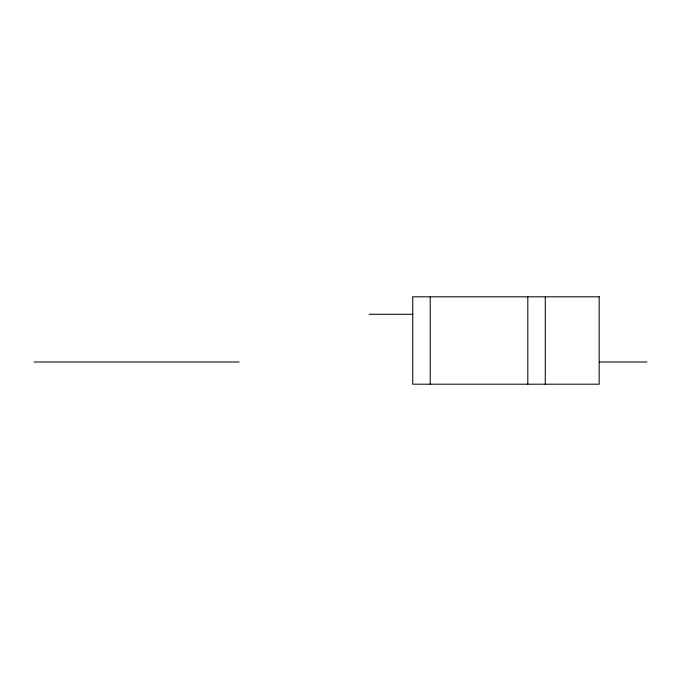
<?xml version="1.0" encoding="UTF-8"?>
<svg xmlns="http://www.w3.org/2000/svg" width="681" height="681" viewBox="0 0 681 681"><rect width="100%" height="100%" fill="white"/><g stroke="black" fill="none" stroke-linecap="round" stroke-linejoin="round"><path stroke-width="1.02" d="M369.051 314.281L412.746 314.281M34.05 361.994L239.125 361.994M599.306 361.994L646.95 361.994M545.285 296.805L545.285 384.195M527.809 296.805L527.809 384.195M430.222 296.805L430.222 384.195M599.178 296.805L412.746 296.805L412.746 384.195L599.178 384.195L599.178 296.805"/></g></svg>
